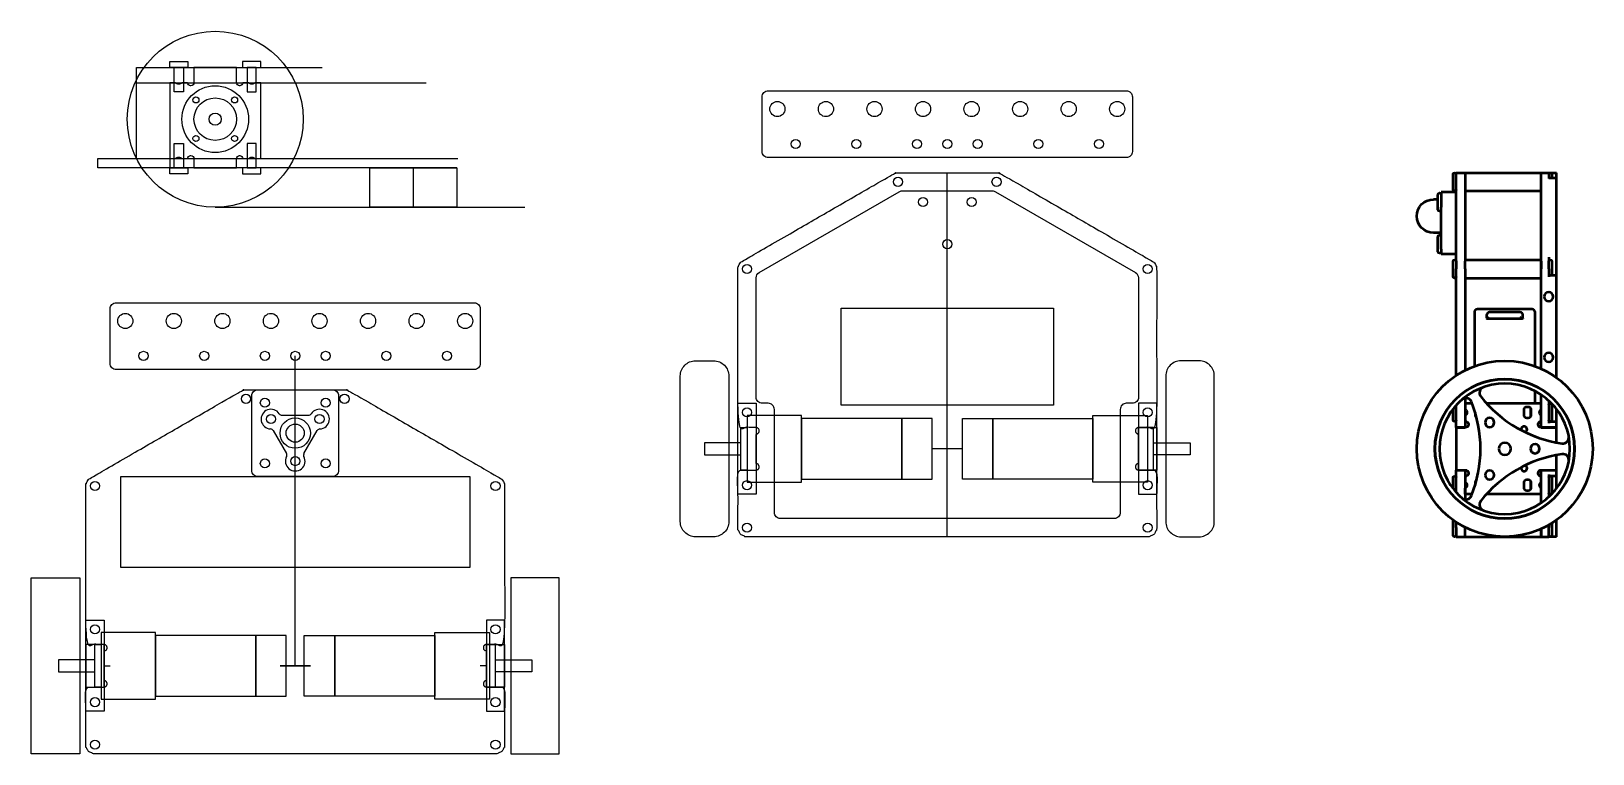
# Model space of a CAD drawing. Header units: inches. Extents: x 24 to 539, y 23 to 261.
import ezdxf

# ---------------------------------------------------------------- set-up
doc = ezdxf.new("R2010")
doc.units = ezdxf.units.IN
doc.header["$MEASUREMENT"] = 0
doc.layers.add('Visible', color=7, linetype='Continuous', lineweight=50)
for name, color, linetype in [('シャーシ2段目', 4, 'Continuous'), ('画層 1', 1, 'Continuous'), ('足回り', 6, 'Continuous')]:
    doc.layers.add(name, color=color, linetype=linetype)

msp = doc.modelspace()

# ---------------------------------------------------------------- linework, layer by layer
for p, q in [((164.23, 216.18), (45.9, 216.18)), ((149.93, 203.18), (149.93, 216.18)), ((325.89, 94.53), (325.89, 214.53)), ((84.64, 203.18), (186.62, 203.18)), ((111, 52), (111, 154.16)), ((106.61, 134.57), (115.39, 134.57)), ((103.72, 129.57), (108.11, 121.96)), ((113.89, 121.96), (118.28, 129.57)), ((106, 52), (116, 52)), ((116, 52), (106, 52))]:
    msp.add_line(p, q)
for points in [[(266.89, 241.53), (384.89, 241.53, -0.414214), (386.89, 239.53), (386.89, 221.53, -0.414214), (384.89, 219.53), (266.89, 219.53, -0.414214), (264.89, 221.53), (264.89, 239.53, -0.414214)], [(52, 171.66), (170, 171.66, -0.414214), (172, 169.66), (172, 151.66, -0.414214), (170, 149.66), (52, 149.66, -0.414214), (50, 151.66), (50, 169.66, -0.414214)], [(98.7, 143), (123.3, 143, -0.414214), (125.3, 141), (125.3, 116.4, -0.414214), (123.3, 114.4), (98.7, 114.4, -0.414214), (96.7, 116.4), (96.7, 141, -0.414214)]]:
    msp.add_lwpolyline(points, format="xyb", close=True)
for points in [[(164.23, 203.18), (135.63, 203.18), (135.63, 216.18), (164.23, 216.18)], [(290.89, 169.88), (360.89, 169.88), (360.89, 137.88), (290.89, 137.88)], [(53.5, 114.4), (168.5, 114.4), (168.5, 84.4), (53.5, 84.4)], [(24, 23), (24, 81), (40, 81), (40, 23)], [(198, 23), (198, 81), (182, 81), (182, 23)], [(65, 41), (65, 63), (47, 63), (47, 41)], [(98, 42), (98, 62), (65, 62), (65, 42)], [(108, 62), (98, 62), (98, 42), (108, 42)], [(114, 62), (124, 62), (124, 42), (114, 42)], [(124, 42), (124, 62), (157, 62), (157, 42)], [(157, 41), (157, 63), (175, 63), (175, 41)], [(45, 45), (45, 59), (47, 59), (47, 45)], [(177, 45), (177, 59), (175, 59), (175, 45)], [(45, 50), (45, 54), (33, 54), (33, 50)], [(177, 50), (177, 54), (189, 54), (189, 50)]]:
    msp.add_lwpolyline(points, close=True)
for centre, radius in [((84.64, 232.18), 29), ((84.64, 232.18), 11), ((78.27, 238.54), 1), ((84.64, 232.18), 7), ((91, 238.54), 1), ((269.89, 235.53), 2.5), ((285.89, 235.53), 2.5), ((301.89, 235.53), 2.5), ((317.89, 235.53), 2.5), ((333.89, 235.53), 2.5), ((349.89, 235.53), 2.5), ((365.89, 235.53), 2.5), ((381.89, 235.53), 2.5), ((84.64, 232.18), 2), ((78.27, 225.81), 1), ((91, 225.81), 1), ((275.89, 224.03), 1.5), ((295.89, 224.03), 1.5), ((315.89, 224.03), 1.5), ((325.89, 224.03), 1.5), ((335.89, 224.03), 1.5), ((355.89, 224.03), 1.5), ((375.89, 224.03), 1.5), ((55, 165.66), 2.5), ((71, 165.66), 2.5), ((87, 165.66), 2.5), ((103, 165.66), 2.5), ((119, 165.66), 2.5), ((135, 165.66), 2.5), ((151, 165.66), 2.5), ((167, 165.66), 2.5), ((61, 154.16), 1.5), ((81, 154.16), 1.5), ((101, 154.16), 1.5), ((111, 154.16), 1.5), ((121, 154.16), 1.5), ((141, 154.16), 1.5), ((161, 154.16), 1.5), ((101, 138.7), 1.5), ((121, 138.7), 1.5), ((103, 133.32), 1.5), ((119, 133.32), 1.5), ((111, 128.7), 5), ((111, 128.7), 3), ((101, 118.7), 1.5), ((111, 119.46), 1.5), ((121, 118.7), 1.5)]:
    msp.add_circle(centre, radius)
for centre, radius, start, end in [((103, 133.32), 3.25, 31.9657, 268.0343), ((106.61, 135.57), 1, 211.9657, 270), ((115.39, 135.57), 1, 270, 328.0343), ((119, 133.32), 3.25, 271.9657, 148.0343), ((102.85, 129.07), 1, 30, 88.0343), ((119.15, 129.07), 1, 91.9657, 150), ((111, 119.46), 3.25, 151.9657, 28.0343), ((107.25, 121.46), 1, 331.9657, 30), ((114.75, 121.46), 1, 150, 208.0343)]:
    msp.add_arc(centre, radius, start, end)
at = {"layer": 'Visible', "extrusion": (-1e-16, -1, 0)}
for p, q in [((492.6, 209.03), (492.6, 214.03)), ((493.6, 214.53), (493.6, 214.13)), ((493.6, 214.53), (496.6, 214.53)), ((493.6, 185.4), (493.6, 214.13)), ((496.6, 214.13), (496.6, 214.53)), ((496.6, 214.53), (521.6, 214.53)), ((496.6, 214.13), (496.6, 214.53)), ((496.6, 214.13), (496.6, 185.4)), ((521.6, 214.13), (521.6, 214.53)), ((521.6, 214.53), (521.6, 214.13)), ((521.6, 214.53), (524.1, 214.53)), ((521.6, 185.4), (521.6, 214.13)), ((524.1, 214.53), (526.6, 214.53)), ((524.1, 214.13), (524.1, 214.53)), ((524.1, 214.13), (524.1, 212.65)), ((526.6, 212.72), (524.1, 212.72)), ((525.1, 214.03), (525.1, 212.72)), ((526.6, 213.9), (526.6, 214.53)), ((526.6, 212.72), (526.6, 213.9)), ((526.6, 212.65), (526.6, 212.72)), ((526.6, 186.7), (526.6, 212.65)), ((487.6, 202.35), (487.6, 207.35)), ((493.6, 208.1), (488.6, 208.1)), ((488.6, 208.1), (488.6, 203.23)), ((496.6, 208.53), (521.6, 208.53)), ((487.6, 205.73), (486.1, 205.73)), ((488.6, 189.37), (488.6, 203.23)), ((488.6, 194.73), (486.1, 194.73)), ((487.6, 188.49), (487.6, 193.49)), ((488.6, 189.37), (488.6, 187.74)), ((493.6, 187.74), (488.6, 187.74)), ((492.6, 180.3), (492.6, 185.3)), ((493.6, 185.4), (493.6, 182.8)), ((496.6, 185.8), (521.6, 185.8)), ((496.6, 182.8), (496.6, 185.4)), ((496.6, 182.8), (496.6, 185.4)), ((521.6, 182.8), (521.6, 185.4)), ((521.6, 185.4), (521.6, 182.8)), ((524.1, 186.7), (524.1, 185.4)), ((524.1, 182.8), (524.1, 185.4)), ((525.1, 185.3), (525.1, 180.7)), ((526.6, 185.83), (526.6, 186.7)), ((526.6, 185.4), (526.6, 185.83)), ((526.6, 180.7), (526.6, 185.4)), ((493.6, 147.72), (493.6, 182.8)), ((496.6, 182.8), (496.6, 149.46)), ((521.6, 149.93), (521.6, 182.8)), ((524.1, 182.8), (524.1, 180.2)), ((526.6, 180.7), (524.1, 180.7)), ((526.6, 180.2), (526.6, 180.7)), ((526.6, 147.03), (526.6, 180.2)), ((496.6, 179.8), (521.6, 179.8)), ((499.6, 168.53), (499.6, 150.75)), ((518.6, 169.53), (500.6, 169.53)), ((503.6, 167.53), (503.6, 166.59)), ((503.75, 166.45), (515.46, 166.45)), ((514.6, 168.53), (504.6, 168.53)), ((515.6, 166.59), (515.6, 167.53)), ((519.6, 150.75), (519.6, 168.53)), ((496.6, 140.23), (496.6, 130.53)), ((519.6, 138.53), (519.6, 142.57)), ((521.6, 130.53), (521.6, 141.37)), ((524.1, 139.03), (524.1, 132.03)), ((492.6, 133.03), (492.6, 136.69)), ((493.6, 130.53), (493.6, 137.89)), ((496.6, 138.53), (496.6, 136.53)), ((496.6, 138.53), (498.83, 138.53)), ((496.6, 134.53), (496.6, 132.63)), ((499.85, 135.53), (499.85, 134.78)), ((503.57, 138.53), (521.6, 138.53)), ((515.85, 136.28), (515.85, 134.78)), ((517.35, 137.28), (516.85, 137.28)), ((518.1, 136.94), (518.1, 134.12)), ((518.35, 134.78), (518.35, 136.28)), ((521.6, 136.53), (521.6, 138.53)), ((521.6, 132.63), (521.6, 134.53)), ((525.01, 138.53), (524.1, 138.53)), ((525.1, 138.03), (525.1, 133.03)), ((526.6, 132.53), (526.6, 136.69)), ((496.6, 130.53), (493.6, 130.53)), ((493.6, 130.53), (493.6, 116.53)), ((493.6, 130.53), (496.6, 130.53)), ((497.6, 131.63), (497.6, 131.53)), ((516.85, 133.78), (517.35, 133.78)), ((520.6, 131.53), (520.6, 131.63)), ((526.6, 130.53), (521.6, 130.53)), ((521.6, 130.53), (526.6, 130.53)), ((524.1, 132.53), (526.6, 132.53)), ((526.6, 132.03), (526.6, 132.53)), ((526.6, 130.53), (526.6, 132.03)), ((526.6, 125.6), (526.6, 130.53)), ((526.6, 116.53), (526.6, 121.46)), ((492.6, 110.37), (492.6, 114.03)), ((493.6, 116.53), (496.6, 116.53)), ((493.6, 109.17), (493.6, 116.53)), ((493.6, 116.53), (496.6, 116.53)), ((496.6, 116.53), (496.6, 106.83)), ((496.6, 114.43), (496.6, 112.53)), ((497.6, 115.53), (497.6, 115.43)), ((517.35, 113.28), (516.85, 113.28)), ((520.6, 115.43), (520.6, 115.53)), ((521.6, 116.53), (526.6, 116.53)), ((521.6, 116.53), (526.6, 116.53)), ((521.6, 105.69), (521.6, 116.53)), ((521.6, 112.53), (521.6, 114.43)), ((524.1, 115.03), (524.1, 108.03)), ((526.6, 114.53), (524.1, 114.53)), ((525.1, 114.03), (525.1, 109.03)), ((526.6, 115.03), (526.6, 116.53)), ((526.6, 114.53), (526.6, 115.03)), ((526.6, 110.37), (526.6, 114.53)), ((496.6, 108.53), (496.6, 110.53)), ((498.83, 108.53), (496.6, 108.53)), ((499.85, 112.28), (499.85, 111.54)), ((521.6, 108.53), (503.57, 108.53)), ((515.85, 112.28), (515.85, 110.78)), ((516.85, 109.78), (517.35, 109.78)), ((518.1, 112.94), (518.1, 110.12)), ((518.35, 110.78), (518.35, 112.28)), ((521.6, 108.53), (521.6, 110.53)), ((524.1, 108.53), (525.01, 108.53)), ((492.6, 95.03), (492.6, 100.03)), ((493.6, 97.53), (493.6, 99.35)), ((524.1, 98.42), (524.1, 97.53)), ((525.1, 99.02), (525.1, 95.03)), ((526.6, 97.53), (526.6, 100.04)), ((493.6, 97.53), (493.6, 94.53)), ((493.6, 94.53), (496.6, 94.53)), ((496.6, 97.61), (496.6, 97.53)), ((496.6, 94.53), (496.6, 97.53)), ((496.6, 94.53), (496.6, 97.53)), ((496.6, 94.53), (521.6, 94.53)), ((521.6, 94.53), (521.6, 97.13)), ((521.6, 97.13), (521.6, 94.53)), ((521.6, 94.53), (524.1, 94.53)), ((524.1, 94.53), (524.1, 97.53)), ((526.6, 94.53), (524.1, 94.53)), ((526.6, 95.03), (526.6, 97.53)), ((526.6, 94.53), (526.6, 95.03))]:
    msp.add_line(p, q, dxfattribs=at)
at = {"layer": 'Visible', "extrusion": (0, 0, -1)}
for centre, radius in [((-524.1, 173.7), 1.5), ((-524.1, 153.7), 1.5), ((-509.6, 123.53), 23), ((-509.6, 123.53), 21.5), ((-504.6, 132.19), 1.5), ((-509.6, 123.53), 2), ((-509.6, 123.53), 2), ((-519.6, 123.53), 1.5), ((-504.6, 114.87), 1.5)]:
    msp.add_circle(centre, radius, dxfattribs=at)
at = {"layer": 'Visible'}
for radius in [29, 23]:
    msp.add_circle((509.6, 123.53), radius, dxfattribs=at)
at = {"layer": 'Visible', "extrusion": (0, 0, -1)}
for centre, radius, start, end in [((-493.1, 214.03), 0.5, 0, 180), ((-524.6, 214.03), 0.5, 0, 180), ((-488.1, 207.35), 0.5, 0, 180), ((-493.1, 209.03), 0.5, 180, 0), ((-486.1, 200.23), 5.5, 270, 90), ((-488.1, 202.35), 0.5, 180, 0), ((-488.1, 193.49), 0.5, 0, 180), ((-488.1, 188.49), 0.5, 180, 0), ((-493.1, 185.3), 0.5, 0, 180), ((-524.6, 185.3), 0.5, 0, 180), ((-493.1, 180.3), 0.5, 180, 0), ((-495.85, 135.53), 1.25, 126.8699, 233.1301), ((-522.35, 135.53), 1.25, 306.8699, 53.1301), ((-524.6, 138.03), 0.5, 0, 180), ((-493.1, 133.03), 0.5, 180, 0), ((-496.6, 131.63), 1, 90, 180), ((-496.6, 131.53), 1, 180, 270), ((-521.6, 131.63), 1, 0, 90), ((-521.6, 131.53), 1, 270, 0), ((-524.6, 133.03), 0.5, 180, 0), ((-493.1, 114.03), 0.5, 0, 180), ((-496.6, 115.53), 1, 90, 180), ((-496.6, 115.43), 1, 180, 270), ((-521.6, 115.53), 1, 0, 90), ((-521.6, 115.43), 1, 270, 0), ((-524.6, 114.03), 0.5, 0, 180), ((-495.85, 111.53), 1.25, 126.8699, 233.1301), ((-522.35, 111.53), 1.25, 306.8699, 53.1301), ((-524.6, 109.03), 0.5, 180, 0), ((-493.1, 100.03), 0.5, 0, 0.6073), ((-493.1, 95.03), 0.5, 180, 0), ((-524.6, 95.03), 0.5, 180, 0)]:
    msp.add_arc(centre, radius, start, end, dxfattribs=at)
at = {"layer": 'Visible'}
for centre, radius, start, end in [((500.6, 168.53), 1, 90, 180), ((504.6, 167.53), 1, 90, 180), ((514.6, 167.53), 1, 0, 90), ((518.6, 168.53), 1, 0, 90), ((496.8, 138.24), 2, 21.5749, 131.0364), ((459.6, 123.53), 42, 338.4251, 21.5749), ((503.27, 141.97), 2, 108.9636, 218.4251), ((534.6, 166.83), 42, 218.4251, 261.5749), ((500.85, 134.78), 1, 180, 235.6515), ((516.85, 136.28), 1, 90, 180), ((516.85, 134.78), 1, 180, 270), ((517.35, 136.28), 1, 0, 90), ((517.35, 134.78), 1, 270, 0), ((515.97, 129.9), 1, 294.8836, 191.5716), ((528.74, 127.27), 2, 261.5749, 11.0364), ((534.6, 80.23), 42, 98.4251, 141.5749), ((528.74, 119.8), 2, 348.9636, 98.4251), ((515.97, 117.17), 1, 168.4284, 65.1164), ((516.85, 112.28), 1, 90, 180), ((517.35, 112.28), 1, 0, 90), ((496.8, 108.82), 2, 228.9636, 338.4251), ((500.85, 112.28), 1, 124.3485, 180), ((516.85, 110.78), 1, 180, 270), ((517.35, 110.78), 1, 270, 0), ((503.27, 105.09), 2, 141.5749, 251.0364)]:
    msp.add_arc(centre, radius, start, end, dxfattribs=at)
msp.add_ellipse((504.6, 167.45), major_axis=(0.964, 0.964), ratio=0.276984, start_param=2.871383, end_param=4.442179, dxfattribs=at)
at = {"layer": 'Visible', "extrusion": (0, 0, -1)}
msp.add_ellipse((514.6, 167.45), major_axis=(-0.964, 0.964), ratio=0.276984, start_param=2.871383, end_param=4.442179, dxfattribs=at)
at = {"layer": 'シャーシ2段目'}
for p, q in [((325.89, 123.53), (320.89, 123.53)), ((330.89, 123.53), (325.89, 123.53))]:
    msp.add_line(p, q, dxfattribs=at)
msp.add_lwpolyline([(325.89, 100.53), (270.89, 100.53, -0.414214), (268.89, 102.53), (268.89, 134.53), (268.89, 136.53, 0.414214), (266.89, 138.53), (264.89, 138.53, -0.414214), (262.89, 140.53), (262.89, 179.91, -0.267949), (263.89, 181.65), (309.99, 208.26, -0.131652), (310.99, 208.53), (325.89, 208.53), (340.78, 208.53, -0.131652), (341.78, 208.26), (387.89, 181.65, -0.267949), (388.89, 179.91), (388.89, 140.53, -0.414214), (386.89, 138.53), (384.89, 138.53, 0.414214), (382.89, 136.53), (382.89, 134.53), (382.89, 102.53, -0.414214), (380.89, 100.53)], format="xyb", close=True, dxfattribs=at)
msp.add_lwpolyline([(394.89, 116.53), (388.89, 116.53), (388.89, 130.53), (394.89, 130.53)], close=True, dxfattribs=at)
for centre in [(309.65, 211.53), (342.12, 211.53), (317.89, 204.85), (333.89, 204.85), (325.89, 190.99), (259.89, 182.8), (391.89, 182.8), (259.89, 135.53), (259.89, 135.53), (391.89, 135.53), (259.89, 111.53), (391.89, 111.53), (259.89, 97.53), (391.89, 97.53)]:
    msp.add_circle(centre, 1.5, dxfattribs=at)
msp.add_rational_spline([(325.89, 214.53), (317.77, 214.53), (309.65, 214.53), (308.85, 214.53), (308.15, 214.13), (283.27, 199.76), (258.39, 185.4), (256.89, 184.53), (256.89, 182.8), (256.89, 156.67), (256.89, 130.53), (259.89, 130.53), (262.89, 130.53), (263.3, 130.53), (263.59, 130.24), (263.89, 129.95), (263.89, 129.53), (263.89, 129.48), (263.89, 129.43), (263.89, 128.43), (262.89, 128.43), (262.89, 123.53), (262.89, 118.63), (263.89, 118.63), (263.89, 117.63), (263.89, 117.58), (263.89, 117.53), (263.89, 116.53), (262.89, 116.53), (259.89, 116.53), (256.89, 116.53), (256.89, 107.03), (256.89, 97.53), (256.89, 94.53), (259.89, 94.53), (292.89, 94.53), (325.89, 94.53), (358.89, 94.53), (391.89, 94.53), (394.89, 94.53), (394.89, 97.53), (394.89, 107.03), (394.89, 116.53), (391.89, 116.53), (388.89, 116.53), (387.89, 116.53), (387.89, 117.53), (387.89, 117.58), (387.89, 117.63), (387.89, 118.63), (388.89, 118.63), (388.89, 123.53), (388.89, 128.43), (387.89, 128.43), (387.89, 129.43), (387.89, 129.48), (387.89, 129.53), (387.89, 129.95), (388.18, 130.24), (388.47, 130.53), (388.89, 130.53), (391.89, 130.53), (394.89, 130.53), (394.89, 156.67), (394.89, 182.8), (394.89, 184.53), (393.39, 185.4), (368.5, 199.76), (343.62, 214.13), (342.92, 214.53), (342.12, 214.53), (334, 214.53), (325.89, 214.53)], [1, 1, 1, 0.965925826289, 1, 1, 1, 0.866025403784, 1, 1, 1, 1, 1, 0.923879532511, 1, 0.923879532511, 1, 1, 1, 0.707106781187, 1, 1, 1, 0.707106781187, 1, 1, 1, 0.707106781187, 1, 1, 1, 1, 1, 0.707106781187, 1, 1, 1, 1, 1, 0.707106781187, 1, 1, 1, 1, 1, 0.707106781187, 1, 1, 1, 0.707106781187, 1, 1, 1, 0.707106781187, 1, 1, 1, 0.923879532511, 1, 0.923879532511, 1, 1, 1, 1, 1, 0.866025403784, 1, 1, 1, 0.965925826289, 1, 1, 1], degree=2, knots=[0, 0, 0, 1, 1, 1.523599, 1.523599, 2.523599, 2.523599, 3.570796, 3.570796, 4.570796, 4.570796, 5.570796, 5.570796, 6.356194, 6.356194, 7.141593, 7.141593, 8.141593, 8.141593, 9.712389, 9.712389, 10.712389, 10.712389, 12.283185, 12.283185, 13.283185, 13.283185, 14.853982, 14.853982, 15.853982, 15.853982, 16.853982, 16.853982, 18.424778, 18.424778, 19.424778, 19.424778, 20.424778, 20.424778, 21.995574, 21.995574, 22.995574, 22.995574, 23.995574, 23.995574, 25.566371, 25.566371, 26.566371, 26.566371, 28.137167, 28.137167, 29.137167, 29.137167, 30.707963, 30.707963, 31.707963, 31.707963, 32.493361, 32.493361, 33.27876, 33.27876, 34.27876, 34.27876, 35.27876, 35.27876, 36.325957, 36.325957, 37.325957, 37.325957, 37.849556, 37.849556, 38.849556, 38.849556, 38.849556], dxfattribs=at)
at = {"layer": '画層 1'}
for p, q in [((58.71, 244.18), (58.71, 249.18)), ((58.71, 249.18), (119.92, 249.18)), ((58.71, 244.18), (58.71, 247.18)), ((58.71, 219.18), (58.71, 244.18)), ((58.71, 244.18), (154.15, 244.18)), ((45.9, 216.18), (45.9, 219.18)), ((45.9, 219.18), (164.6, 219.18)), ((69.64, 219.18), (69.64, 216.18)), ((69.64, 216.18), (75.64, 216.18)), ((48, 52), (50, 52)), ((174, 52), (172, 52))]:
    msp.add_line(p, q, dxfattribs=at)
for points in [[(75.64, 249.18), (69.64, 249.18), (69.64, 251.18), (75.64, 251.18)], [(74.14, 249.18), (74.14, 241.18), (71.14, 241.18), (71.14, 249.18)], [(93.64, 249.18), (99.64, 249.18), (99.64, 251.18), (93.64, 251.18)], [(95.14, 249.18), (95.14, 241.18), (98.14, 241.18), (98.14, 249.18)], [(71.14, 216.18), (71.14, 224.18), (74.14, 224.18), (74.14, 216.18)], [(98.14, 216.18), (98.14, 224.18), (95.14, 224.18), (95.14, 216.18)], [(69.64, 216.18), (75.64, 216.18), (75.64, 214.18), (69.64, 214.18)], [(99.64, 216.18), (93.64, 216.18), (93.64, 214.18), (99.64, 214.18)], [(42, 67), (48, 67), (48, 37), (42, 37)], [(180, 67), (174, 67), (174, 37), (180, 37)], [(42, 45), (48, 45), (48, 59), (42, 59)], [(180, 45), (174, 45), (174, 59), (180, 59)]]:
    msp.add_lwpolyline(points, close=True, dxfattribs=at)
msp.add_lwpolyline([(99.64, 219.18), (99.64, 244.18), (97.69, 244.18, -0.499958), (95.69, 244.18), (93.74, 244.18), (93.74, 244.18, -0.414214), (92.74, 243.18), (92.64, 243.18, -0.414214), (91.64, 244.18), (91.64, 244.18), (91.64, 249.18), (77.64, 249.18), (77.64, 244.18), (77.64, 244.18, -0.414214), (76.64, 243.18), (76.54, 243.18, -0.414214), (75.54, 244.18), (75.54, 244.18), (73.59, 244.18, -0.499958), (71.59, 244.18), (69.64, 244.18), (69.64, 219.18), (71.59, 219.18, -0.499958), (73.59, 219.18), (75.54, 219.18), (75.54, 219.18, -0.414214), (76.54, 220.18), (76.64, 220.18, -0.414214), (77.64, 219.18), (77.64, 219.18), (77.64, 216.18), (91.64, 216.18), (91.64, 219.18), (91.64, 219.18, -0.414214), (92.64, 220.18), (92.74, 220.18, -0.414214), (93.74, 219.18), (93.74, 219.18), (95.69, 219.18, -0.499958), (97.69, 219.18)], format="xyb", close=True, dxfattribs=at)
for centre, radius in [((84.64, 232.18), 11), ((84.64, 232.18), 11), ((94.77, 140), 1.5), ((127.23, 140), 1.5), ((103, 133.32), 1.5), ((119, 133.32), 1.5), ((111, 119.46), 1.5), ((45, 111.27), 1.5), ((177, 111.27), 1.5), ((45, 64), 1.5), ((177, 64), 1.5), ((45, 40), 1.5), ((177, 40), 1.5), ((45, 26), 1.5), ((177, 26), 1.5)]:
    msp.add_circle(centre, radius, dxfattribs=at)
msp.add_rational_spline([(111, 143), (102.88, 143), (94.77, 143), (93.96, 143), (93.27, 142.6), (68.38, 128.23), (43.5, 113.87), (42, 113), (42, 111.27), (42, 85.13), (42, 59), (45, 59), (48, 59), (48.41, 59), (48.71, 58.71), (49, 58.41), (49, 58), (49, 57.95), (49, 57.9), (49, 56.9), (48, 56.9), (48, 52), (48, 47.1), (49, 47.1), (49, 46.1), (49, 46.05), (49, 46), (49, 45), (48, 45), (45, 45), (42, 45), (42, 35.5), (42, 26), (42, 23), (45, 23), (78, 23), (111, 23), (144, 23), (177, 23), (180, 23), (180, 26), (180, 35.5), (180, 45), (177, 45), (174, 45), (173, 45), (173, 46), (173, 46.05), (173, 46.1), (173, 47.1), (174, 47.1), (174, 52), (174, 56.9), (173, 56.9), (173, 57.9), (173, 57.95), (173, 58), (173, 58.41), (173.29, 58.71), (173.59, 59), (174, 59), (177, 59), (180, 59), (180, 85.13), (180, 111.27), (180, 113), (178.5, 113.87), (153.62, 128.23), (128.73, 142.6), (128.04, 143), (127.23, 143), (119.12, 143), (111, 143)], [1, 1, 1, 0.965925826289, 1, 1, 1, 0.866025403784, 1, 1, 1, 1, 1, 0.923879532511, 1, 0.923879532511, 1, 1, 1, 0.707106781187, 1, 1, 1, 0.707106781187, 1, 1, 1, 0.707106781187, 1, 1, 1, 1, 1, 0.707106781187, 1, 1, 1, 1, 1, 0.707106781187, 1, 1, 1, 1, 1, 0.707106781187, 1, 1, 1, 0.707106781187, 1, 1, 1, 0.707106781187, 1, 1, 1, 0.923879532511, 1, 0.923879532511, 1, 1, 1, 1, 1, 0.866025403784, 1, 1, 1, 0.965925826289, 1, 1, 1], degree=2, knots=[0, 0, 0, 1, 1, 1.523599, 1.523599, 2.523599, 2.523599, 3.570796, 3.570796, 4.570796, 4.570796, 5.570796, 5.570796, 6.356194, 6.356194, 7.141593, 7.141593, 8.141593, 8.141593, 9.712389, 9.712389, 10.712389, 10.712389, 12.283185, 12.283185, 13.283185, 13.283185, 14.853982, 14.853982, 15.853982, 15.853982, 16.853982, 16.853982, 18.424778, 18.424778, 19.424778, 19.424778, 20.424778, 20.424778, 21.995574, 21.995574, 22.995574, 22.995574, 23.995574, 23.995574, 25.566371, 25.566371, 26.566371, 26.566371, 28.137167, 28.137167, 29.137167, 29.137167, 30.707963, 30.707963, 31.707963, 31.707963, 32.493361, 32.493361, 33.27876, 33.27876, 34.27876, 34.27876, 35.27876, 35.27876, 36.325957, 36.325957, 37.325957, 37.325957, 37.849556, 37.849556, 38.849556, 38.849556, 38.849556], dxfattribs=at)
at = {"layer": '足回り'}
for points in [[(248.89, 94.53), (242.89, 94.53, -0.414214), (237.89, 99.53), (237.89, 147.53, -0.414214), (242.89, 152.53), (248.89, 152.53, -0.414214), (253.89, 147.53), (253.89, 99.53, -0.414214)], [(402.89, 94.53), (408.89, 94.53, 0.414214), (413.89, 99.53), (413.89, 147.53, 0.414214), (408.89, 152.53), (402.89, 152.53, 0.414214), (397.89, 147.53), (397.89, 99.53, 0.414214)]]:
    msp.add_lwpolyline(points, format="xyb", close=True, dxfattribs=at)
for points in [[(256.89, 138.53), (262.89, 138.53), (262.89, 108.53), (256.89, 108.53)], [(277.89, 112.53), (277.89, 134.53), (259.89, 134.53), (259.89, 112.53)], [(373.89, 112.53), (373.89, 134.53), (391.89, 134.53), (391.89, 112.53)], [(394.89, 138.53), (388.89, 138.53), (388.89, 108.53), (394.89, 108.53)], [(257.89, 116.53), (257.89, 130.53), (259.89, 130.53), (259.89, 116.53)], [(310.89, 113.53), (310.89, 133.53), (277.89, 133.53), (277.89, 113.53)], [(320.89, 133.53), (310.89, 133.53), (310.89, 113.53), (320.89, 113.53)], [(330.89, 133.53), (340.89, 133.53), (340.89, 113.53), (330.89, 113.53)], [(340.89, 113.53), (340.89, 133.53), (373.89, 133.53), (373.89, 113.53)], [(393.89, 116.53), (393.89, 130.53), (391.89, 130.53), (391.89, 116.53)], [(257.89, 121.53), (257.89, 125.53), (245.89, 125.53), (245.89, 121.53)], [(393.89, 121.53), (393.89, 125.53), (405.89, 125.53), (405.89, 121.53)]]:
    msp.add_lwpolyline(points, close=True, dxfattribs=at)

doc.saveas('drawing.dxf')
